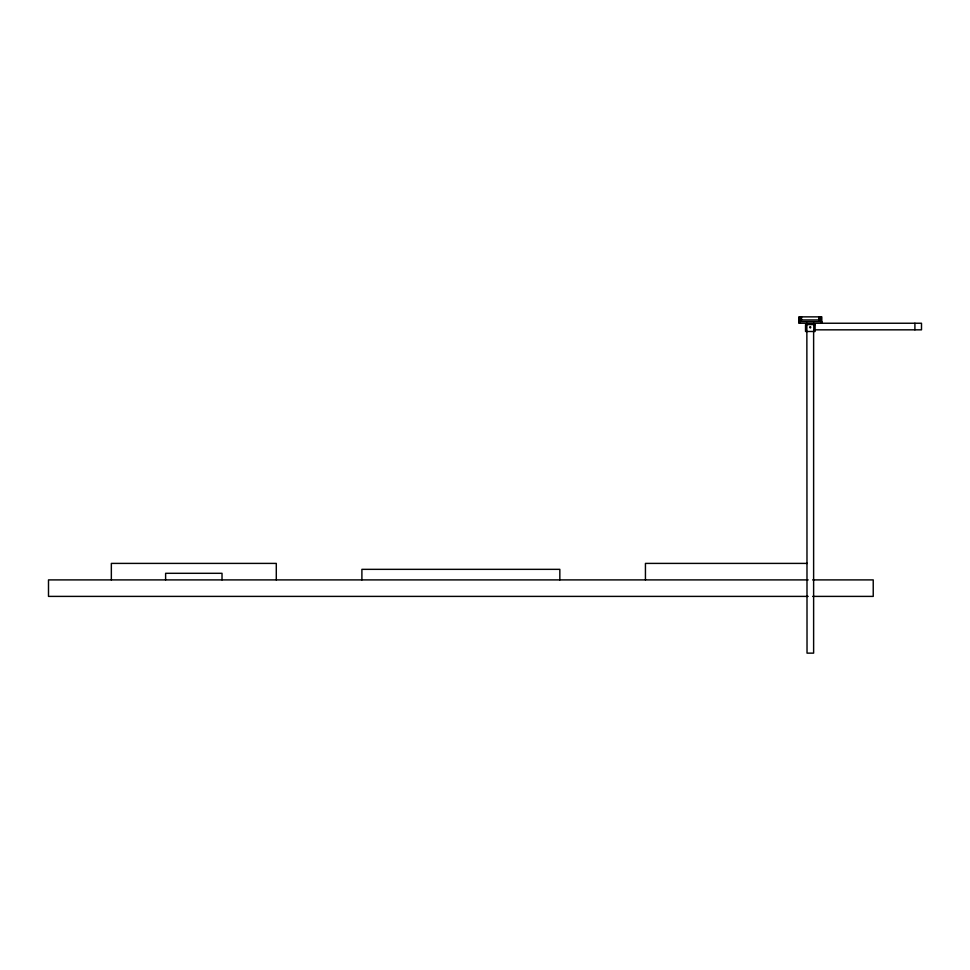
<?xml version="1.0" encoding="UTF-8"?>
<svg xmlns="http://www.w3.org/2000/svg" width="970" height="970" viewBox="0 0 970 970"><rect width="100%" height="100%" fill="white"/><g stroke="black" fill="none" stroke-linecap="round" stroke-linejoin="round"><path stroke-width="1.45" d="M798.843 321.591L821.808 321.591M813.624 329.836L921.5 329.836L921.5 323.24L798.843 323.24L798.856 316.863L821.808 316.863L821.796 323.24M807.367 563.4L645.438 563.4L645.438 579.902M808.168 579.902L48.5 579.902L48.5 596.392L808.168 596.392M812.702 579.902L873.23 579.902L873.23 596.392L812.702 596.392M914.904 323.24L914.904 329.836M821.129 316.863L821.129 323.24M820.062 316.863L820.062 319.942L800.747 319.942L800.747 316.863M819.929 316.863L819.929 319.942M819.771 316.863L819.614 319.942M819.444 316.863L819.444 319.942M819.323 316.863L819.323 319.942M819.153 316.863L819.153 319.942M813.794 323.24L813.794 331.485M813.624 330.806L813.624 653.137L807.028 653.137L806.858 323.24M801.499 316.863L801.499 319.942M801.353 316.863L801.232 319.942L801.062 316.863M800.905 316.863L800.977 319.942M799.741 316.863L799.741 323.24M799.522 316.863L799.522 323.24M559.836 579.902L559.836 569.341L361.895 569.341L361.895 579.902M276.292 579.902L276.292 563.4L111.344 563.4L111.344 579.902M222.021 579.902L222.021 573.306L165.615 573.306L165.615 579.902M809.671 327.302C810.932 329.654 811.296 325.059 809.671 327.302M815.103 324.562L805.536 324.562L805.536 331.485L815.103 331.485L815.103 324.562"/></g></svg>
